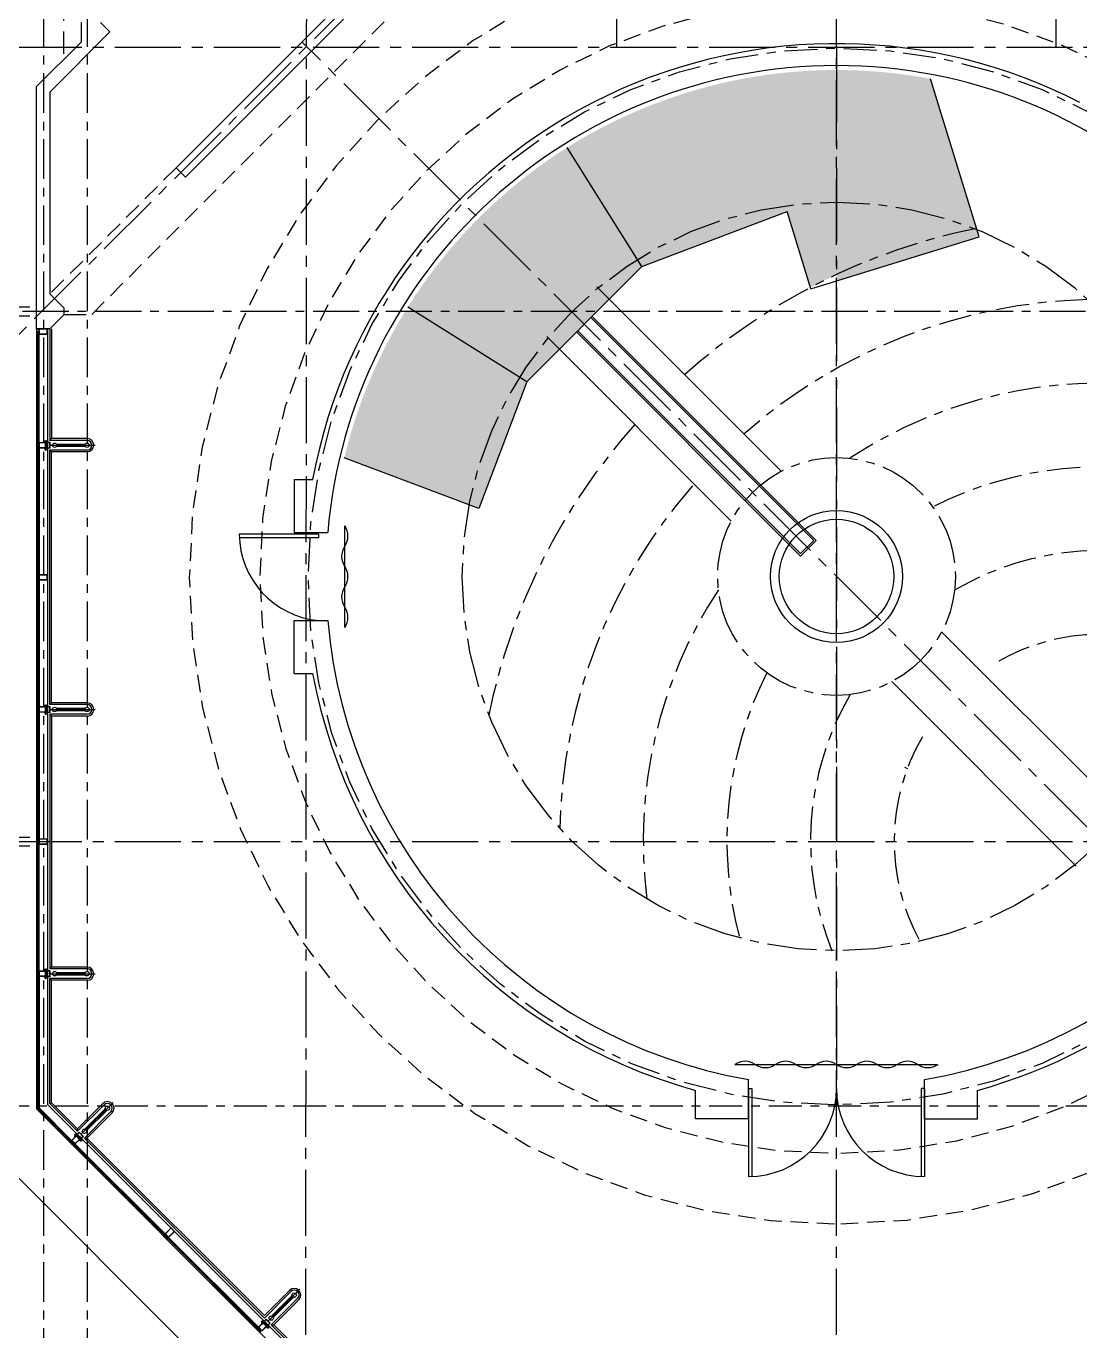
# Model space of a CAD drawing. Extents: x 504.5 to 598.6, y 648.3 to 688.4.
# Drawn here: x 563.94 to 575.9, y 659.51 to 674.32 of the extents above; entities that cross this region are included whole.
import ezdxf

# ---------------------------------------------------------------- set-up
doc = ezdxf.new("R2010")
doc.units = 0
doc.header["$MEASUREMENT"] = 0
for name, pattern in [('ACAD_ISO10W100', [18.5, 12, -3, 0.5, -3]), ('CENTER2', [1.125, 0.75, -0.125, 0.125, -0.125]), ('HIDDEN', [0.375, 0.25, -0.125])]:
    doc.linetypes.add(name, pattern=pattern)
for name, color, linetype in [('butacas', 1, 'CONTINUOUS'), ('EJES', 6, 'CENTER2'), ('equipo', 5, 'CONTINUOUS'), ('paredes', 2, 'CONTINUOUS'), ('PISO', 9, 'CONTINUOUS'), ('pisoplanta', 1, 'CONTINUOUS'), ('PROYECCIONES', 6, 'HIDDEN'), ('PUERTAS', 1, 'CONTINUOUS'), ('texturas', 6, 'CONTINUOUS'), ('ventanas', 1, 'CONTINUOUS'), ('vidrio', 6, 'CONTINUOUS')]:
    doc.layers.add(name, color=color, linetype=linetype)

# ---------------------------------------------------------------- blocks, each defined once
blk = doc.blocks.new('apoymuro-cortina')
at = {"layer": 'vidrio', "color": 1, "linetype": 'Continuous'}
for p, q in [((0, 0), (-0.099, 0)), ((0, -0.057), (0, 0)), ((-0.125, -0.001), (-0.125, -0.057)), ((-0.119, 0), (-0.124, 0)), ((-0.124, -0.057), (-0.119, -0.057)), ((-0.122, -0.01), (-0.122, -0.003)), ((-0.122, -0.032), (-0.122, -0.013)), ((-0.096, -0.032), (-0.122, -0.032)), ((-0.122, -0.035), (-0.096, -0.035)), ((-0.122, -0.044), (-0.122, -0.035)), ((-0.122, -0.054), (-0.122, -0.048)), ((-0.121, -0.003), (-0.12, -0.003)), ((-0.12, -0.01), (-0.121, -0.01)), ((-0.121, -0.013), (-0.119, -0.013)), ((-0.119, -0.045), (-0.121, -0.045)), ((-0.121, -0.047), (-0.12, -0.047)), ((-0.12, -0.055), (-0.121, -0.055)), ((-0.12, -0.003), (-0.12, -0.004)), ((-0.12, -0.009), (-0.12, -0.01)), ((-0.12, -0.047), (-0.12, -0.048)), ((-0.12, -0.054), (-0.12, -0.055)), ((-0.119, -0.004), (-0.119, -0.001)), ((-0.119, -0.012), (-0.119, -0.009)), ((-0.119, -0.048), (-0.119, -0.045)), ((-0.119, -0.057), (-0.119, -0.054)), ((-0.1, -0.001), (-0.1, -0.004)), ((-0.1, -0.009), (-0.1, -0.012)), ((-0.1, -0.045), (-0.1, -0.048)), ((-0.1, -0.054), (-0.1, -0.057)), ((-0.099, -0.013), (-0.097, -0.013)), ((-0.097, -0.045), (-0.099, -0.045)), ((-0.099, -0.057), (-0.094, -0.057)), ((-0.098, -0.003), (-0.097, -0.003)), ((-0.098, -0.004), (-0.098, -0.003)), ((-0.098, -0.01), (-0.098, -0.009)), ((-0.097, -0.01), (-0.098, -0.01)), ((-0.098, -0.047), (-0.097, -0.047)), ((-0.098, -0.048), (-0.098, -0.047)), ((-0.098, -0.055), (-0.098, -0.054)), ((-0.097, -0.055), (-0.098, -0.055)), ((-0.096, -0.003), (-0.096, -0.01)), ((-0.096, -0.013), (-0.096, -0.032)), ((-0.096, -0.035), (-0.096, -0.044)), ((-0.096, -0.048), (-0.096, -0.054)), ((-0.094, -0.057), (0, -0.057)), ((-0.093, -0.003), (-0.093, -0.054)), ((-0.004, -0.003), (-0.093, -0.003)), ((-0.093, -0.055), (-0.004, -0.055)), ((-0.003, -0.054), (-0.003, -0.003))]:
    blk.add_line(p, q, dxfattribs=at)
at = {"layer": 'vidrio', "linetype": 'Continuous'}
for p, q in [((-0.04, 0.002), (-0.04, 0.005)), ((-0.04, 0.005), (0.031, 0.005)), ((0.027, 0.002), (-0.04, 0.002)), ((-0.032, 0.006), (-0.032, 0.008)), ((-0.032, 0.008), (-0.006, 0.008)), ((-0.006, 0.006), (-0.032, 0.006)), ((-0.009, 0.01), (-0.029, 0.01)), ((-0.029, 0.01), (-0.029, 0.008)), ((-0.029, 0.008), (-0.009, 0.008)), ((-0.028, 0.011), (-0.028, 0.02)), ((-0.026, 0.021), (-0.011, 0.021)), ((-0.011, 0.011), (-0.026, 0.011)), ((-0.024, 0.02), (-0.024, 0.011)), ((-0.015, 0.021), (-0.023, 0.021)), ((-0.014, 0.011), (-0.014, 0.02)), ((-0.009, 0.02), (-0.009, 0.011)), ((-0.009, 0.008), (-0.009, 0.01)), ((-0.006, 0.008), (-0.006, 0.006)), ((0.027, -0.059), (0.027, 0.002)), ((0.031, -0.063), (0.031, 0.005)), ((-0.105, -0.044), (-0.113, -0.044)), ((-0.04, -0.059), (0.027, -0.059)), ((-0.04, -0.063), (-0.04, -0.059)), ((0.031, -0.063), (-0.04, -0.063)), ((-0.032, -0.063), (-0.032, -0.065)), ((-0.006, -0.063), (-0.032, -0.063)), ((-0.032, -0.065), (-0.006, -0.065)), ((-0.029, -0.068), (-0.029, -0.065)), ((-0.029, -0.065), (-0.009, -0.065)), ((-0.009, -0.068), (-0.029, -0.068)), ((-0.028, -0.069), (-0.028, -0.078)), ((-0.011, -0.068), (-0.026, -0.068)), ((-0.026, -0.078), (-0.011, -0.078)), ((-0.013, -0.005), (-0.025, -0.005)), ((-0.025, -0.005), (-0.025, -0.052)), ((-0.025, -0.052), (-0.013, -0.052)), ((-0.025, -0.083), (-0.025, -0.078)), ((-0.013, -0.079), (-0.025, -0.079)), ((-0.013, -0.081), (-0.025, -0.081)), ((-0.025, -0.083), (-0.024, -0.084)), ((-0.013, -0.083), (-0.025, -0.083)), ((-0.024, -0.078), (-0.024, -0.069)), ((-0.014, -0.084), (-0.024, -0.084)), ((-0.015, -0.078), (-0.023, -0.078)), ((-0.015, -0.08), (-0.023, -0.08)), ((-0.015, -0.082), (-0.023, -0.082)), ((-0.019, -0.084), (-0.019, -0.084)), ((-0.014, -0.069), (-0.014, -0.078)), ((-0.013, -0.083), (-0.014, -0.084)), ((-0.013, -0.052), (-0.013, -0.005)), ((-0.013, -0.083), (-0.013, -0.078)), ((-0.009, -0.065), (-0.009, -0.068)), ((-0.009, -0.078), (-0.009, -0.069)), ((-0.006, -0.065), (-0.006, -0.063))]:
    blk.add_line(p, q, dxfattribs=at)
at = {"layer": 'vidrio', "color": 1, "linetype": 'Continuous', "extrusion": (0, 0, -1)}
for centre, major_axis, start_param, end_param in [((-0.099, -0.001), (0.000451, -0.000451), 2.356194, 3.926991), ((-0.124, -0.001), (0.000451, -0.000451), 2.356194, 3.926991), ((-0.124, -0.057), (0.000451, 0.000451), 2.356194, 3.926991), ((-0.121, -0.003), (0.000451, -0.000451), 2.356194, 3.926991), ((-0.121, -0.01), (0.000451, 0.000451), 2.356194, 3.926991), ((-0.121, -0.013), (0.000451, -0.000451), 2.356194, 3.926991), ((-0.121, -0.044), (0.000451, 0.000451), 2.356194, 3.926991), ((-0.121, -0.048), (0.000451, -0.000451), 2.356194, 3.926991), ((-0.121, -0.054), (0.000451, 0.000451), 2.356194, 3.926991), ((-0.119, -0.004), (0.000451, 0.000451), 2.356194, 3.926991), ((-0.119, -0.009), (0.000451, -0.000451), 2.356194, 3.926991), ((-0.119, -0.048), (0.000451, 0.000451), 2.356194, 3.926991), ((-0.119, -0.054), (0.000451, -0.000451), 2.356194, 3.926991), ((-0.119, -0.001), (0.000451, -0.000451), 3.926991, 5.497787), ((-0.119, -0.004), (0.000451, -0.000451), -0.785398, 0.785398), ((-0.119, -0.009), (0.000451, -0.000451), 3.926991, 5.497787), ((-0.119, -0.012), (0.000451, -0.000451), -0.785398, 0.785398), ((-0.119, -0.045), (0.000451, -0.000451), 3.926991, 5.497787), ((-0.119, -0.048), (0.000451, -0.000451), -0.785398, 0.785398), ((-0.119, -0.054), (0.000451, -0.000451), 3.926991, 5.497787), ((-0.119, -0.057), (0.000451, -0.000451), -0.785398, 0.785398), ((-0.099, -0.004), (0.000451, 0.000451), 2.356194, 3.926991), ((-0.099, -0.009), (0.000451, -0.000451), 2.356194, 3.926991), ((-0.099, -0.012), (0.000451, 0.000451), 2.356194, 3.926991), ((-0.099, -0.045), (0.000451, -0.000451), 2.356194, 3.926991), ((-0.099, -0.048), (0.000451, 0.000451), 2.356194, 3.926991), ((-0.099, -0.054), (0.000451, -0.000451), 2.356194, 3.926991), ((-0.099, -0.057), (0.000451, 0.000451), 2.356194, 3.926991), ((-0.099, -0.004), (0.000451, -0.000451), -0.785398, 0.785398), ((-0.099, -0.009), (0.000451, -0.000451), 3.926991, 5.497787), ((-0.099, -0.048), (0.000451, -0.000451), -0.785398, 0.785398), ((-0.099, -0.054), (0.000451, -0.000451), 3.926991, 5.497787), ((-0.097, -0.003), (0.000451, 0.000451), 5.497787, 7.068583), ((-0.097, -0.01), (0.000451, -0.000451), -0.785398, 0.785398), ((-0.097, -0.013), (0.000451, -0.000451), 3.926991, 5.497787), ((-0.097, -0.044), (0.000451, -0.000451), -0.785398, 0.785398), ((-0.097, -0.048), (0.000451, 0.000451), 5.497787, 7.068583), ((-0.093, -0.003), (0.000361, 0.000361), 3.926991, 5.497787), ((-0.093, -0.054), (0.000361, 0.000361), 2.356194, 3.926991)]:
    blk.add_ellipse(centre, major_axis=major_axis, ratio=1, start_param=start_param, end_param=end_param, dxfattribs=at)
at = {"layer": 'vidrio', "linetype": 'Continuous', "extrusion": (0, 0, -1)}
for centre, major_axis, start_param, end_param in [((-0.026, 0.016), (0.00325, -0.00325), 3.399063, 4.454918), ((-0.026, 0.015), (0.00325, -0.00325), 0.257471, 1.313326), ((-0.019, 0), (0.0144, -0.0144), 3.678281, 4.175701), ((-0.019, 0.031), (0.0144, 0.0144), 2.107484, 2.604904), ((-0.011, 0.016), (0.00325, -0.00325), 3.399063, 4.454918), ((-0.011, 0.015), (0.00325, -0.00325), 0.257471, 1.313326), ((-0.026, -0.073), (0.00325, 0.00325), 4.96986, 6.025715), ((-0.026, -0.074), (0.00325, 0.00325), 1.828267, 2.884122), ((-0.019, -0.088), (0.0144, 0.0144), 5.249077, 5.746497), ((-0.019, -0.058), (0.0144, -0.0144), 0.536688, 1.034108), ((-0.011, -0.073), (0.00325, 0.00325), 4.96986, 6.025715), ((-0.011, -0.074), (0.00325, 0.00325), 1.828267, 2.884122)]:
    blk.add_ellipse(centre, major_axis=major_axis, ratio=1, start_param=start_param, end_param=end_param, dxfattribs=at)
at = {"layer": 'vidrio', "color": 5, "linetype": 'Continuous', "extrusion": (0, 0, -1)}
for centre, major_axis, start_param, end_param in [((-0.004, -0.003), (0.000361, -0.000361), 3.926991, 5.497787), ((-0.004, -0.054), (0.000361, 0.000361), 0.785398, 2.356194)]:
    blk.add_ellipse(centre, major_axis=major_axis, ratio=1, start_param=start_param, end_param=end_param, dxfattribs=at)

msp = doc.modelspace()

# ---------------------------------------------------------------- hatches: boundary and pattern name
at = {"layer": 'PROYECCIONES'}
h = msp.add_hatch(dxfattribs=at)
h.set_pattern_fill('CROSS,_O', color=256, scale=0.3)
h.set_pattern_definition([(0, (-479.65717, -568.65473), (0.075, 0.075), [0.0375, -0.1125]), (90, (-479.63842, -568.67348), (-0.075, 0.075), [0.0375, -0.1125])])
h.paths.add_polyline_path([(573.139, 672.324), (573.139, 673.824, 0.14114), (570.08, 672.944), (570.878, 671.673, -0.14114)])
h.paths.add_polyline_path([(570.878, 671.673), (570.929, 671.592), (572.578, 672.217), (572.844, 671.356, -0.01158), (573.139, 671.502), (573.139, 672.324, 0.14114)])
h.paths.add_polyline_path([(573.139, 671.502, -0.058512), (574.711, 672.023, 0.094999), (573.139, 672.324)])
h.paths.add_polyline_path([(574.76, 671.93), (574.734, 672.014, 0.001493), (574.711, 672.023, 0.058512), (573.139, 671.502), (573.139, 671.43)])
h.paths.add_polyline_path([(574.734, 672.014), (574.206, 673.725, 0.046716), (573.139, 673.824), (573.139, 672.324, -0.096506)])
h.paths.add_polyline_path([(570.08, 672.944, 0.056195), (569.073, 672.14), (570.128, 671.085), (570.139, 671.085, -0.05576), (570.878, 671.673)])
h.paths.add_polyline_path([(570.929, 671.592), (570.878, 671.673, 0.032583), (570.43, 671.349), (570.558, 671.221)])
h.paths.add_polyline_path([(569.864, 670.783), (569.992, 670.655), (570.275, 670.938), (570.134, 671.08, 0.023569)])
h.paths.add_polyline_path([(570.139, 671.085, 0.000433), (570.134, 671.08), (570.275, 670.938), (570.422, 671.085)])
h.paths.add_polyline_path([(570.422, 671.085), (570.558, 671.221), (570.43, 671.349, 0.023135), (570.139, 671.085)], flags=17)
h.paths.add_polyline_path([(568.346, 671.085), (569.54, 670.335, -0.056195), (570.134, 671.08), (570.128, 671.085)])
h.paths.add_polyline_path([(570.128, 671.085), (569.073, 672.14, 0.056195), (568.27, 671.133), (568.346, 671.085)])
h.paths.add_polyline_path([(569.992, 670.655), (569.864, 670.783, 0.032583), (569.54, 670.335), (569.621, 670.284)])
h.paths.add_polyline_path([(569.621, 670.284), (569.54, 670.335, 0.092507), (568.967, 668.885), (569.076, 668.844)])
h.paths.add_polyline_path([(568.346, 671.085), (568.24, 671.085, 0.078788), (567.549, 669.422), (568.967, 668.885, -0.092507), (569.54, 670.335)])

# ---------------------------------------------------------------- linework, layer by layer
at = {"layer": 'butacas', "ltscale": 0.1}
msp.add_line((573.911, 665.907), (573.944, 665.895), dxfattribs=at)
at = {"layer": 'EJES', "ltscale": 0.6}
for p, q in [((564.136, 649.338), (564.136, 683.009)), ((564.634, 649.338), (564.634, 683.009)), ((570.645, 674.085), (570.645, 683.009)), ((575.633, 674.085), (575.633, 683.009))]:
    msp.add_line(p, q, dxfattribs=at)
at = {"layer": 'EJES'}
for p, q in [((567.106, 649.338), (567.127, 683.009)), ((562.437, 669.407), (574.712, 681.682)), ((573.139, 649.338), (573.139, 676.56)), ((579.21, 662.004), (567.068, 674.145)), ((554.819, 674.085), (591.526, 674.085)), ((554.819, 665.064), (591.526, 665.064))]:
    msp.add_line(p, q, dxfattribs=at)
at = {"layer": 'EJES', "linetype": 'ACAD_ISO10W100', "ltscale": 0.07}
msp.add_line((573.139, 674.074), (573.139, 662.074), dxfattribs=at)
at = {"layer": 'EJES', "linetype": 'ACAD_ISO10W100', "ltscale": 0.75}
for p, q in [((572.51, 669.269), (570.416, 671.363)), ((571.944, 668.703), (569.851, 670.797)), ((574.333, 667.446), (576.427, 665.352)), ((573.768, 666.88), (575.861, 664.786))]:
    msp.add_line(p, q, dxfattribs=at)
at = {"layer": 'EJES', "ltscale": 0.7}
msp.add_line((554.819, 671.085), (591.526, 671.085), dxfattribs=at)
at = {"layer": 'EJES', "ltscale": 0.5}
msp.add_line((554.819, 662.064), (591.526, 662.064), dxfattribs=at)
msp.add_circle((573.139, 668.074), 6, dxfattribs=at)
at = {"layer": 'EJES', "ltscale": 0.75}
for radius in [4.25, 1.35]:
    msp.add_circle((573.139, 668.074), radius, dxfattribs=at)
at = {"layer": 'EJES', "ltscale": 0.5}
for radius, start, end in [(7.1, 101.6465, 131.7704), (6.15, 91.3466, 131.2708), (5.2, 82.7172, 123.2895), (7.1, 138.2296, 168.3535), (4.25, 75, 116.7228), (6.15, 139.0093, 178.6534), (3.3, 67.8447, 120.285), (5.2, 146.7105, 187.2828), (2.35, 61.0497, 120.285), (4.25, 153.2772, 195), (3.3, 149.715, 202.1553), (2.35, 149.715, 208.9503)]:
    msp.add_arc((576.144, 665.069), radius, start, end, dxfattribs=at)
at = {"layer": 'equipo', "ltscale": 0.1}
for radius in [0.75, 0.65]:
    msp.add_circle((573.139, 668.074), radius, dxfattribs=at)
at = {"layer": 'paredes'}
for p, q in [((565.638, 672.715), (568.733, 675.81)), ((565.744, 672.609), (568.645, 675.51)), ((564.203, 673.574), (564.888, 674.258)), ((564.559, 674.364), (564.559, 674.142)), ((564.888, 674.258), (564.782, 674.364)), ((564.053, 673.636), (564.559, 674.142)), ((564.053, 670.885), (564.053, 673.636)), ((564.203, 673.574), (564.203, 671.285)), ((565.638, 672.715), (565.744, 672.609)), ((564.368, 671.12), (564.203, 671.285)), ((564.203, 670.885), (564.368, 671.05)), ((564.368, 671.05), (564.368, 671.12)), ((564.203, 670.885), (564.053, 670.885)), ((566.978, 669.174), (566.978, 668.574)), ((566.978, 666.974), (566.978, 667.574)), ((572.139, 661.914), (571.539, 661.914)), ((574.139, 661.914), (574.739, 661.914))]:
    msp.add_line(p, q, dxfattribs=at)
at = {"layer": 'paredes', "color": 6}
msp.add_line((564.053, 670.885), (564.053, 662.029), dxfattribs=at)
at = {"layer": 'paredes', "ltscale": 0.75}
for p, q in [((566.978, 669.174), (567.19, 669.174)), ((566.978, 668.574), (567.36, 668.574)), ((566.978, 667.574), (567.36, 667.574)), ((566.978, 666.974), (567.19, 666.974)), ((571.539, 661.914), (571.539, 662.24)), ((572.139, 661.914), (572.139, 662.361)), ((574.139, 661.914), (574.139, 662.361)), ((574.739, 661.914), (574.739, 662.24))]:
    msp.add_line(p, q, dxfattribs=at)
for radius, start, end in [(6.05, 62.8054, 115.4706), (5.8, 4.9454, 175.0546), (6.05, 115.4706, 169.5243), (5.8, 184.9454, 260.0718), (5.8, 279.9282, 355.0546), (6.05, 190.4757, 254.665), (6.05, 285.335, 334.3039)]:
    msp.add_arc((573.139, 668.074), radius, start, end, dxfattribs=at)
at = {"layer": 'PISO', "color": 1, "ltscale": 0.1}
for p, q in [((574.76, 671.93), (574.206, 673.725)), ((570.929, 671.592), (570.08, 672.944)), ((570.929, 671.592), (572.578, 672.217)), ((572.849, 671.34), (572.578, 672.217)), ((572.849, 671.34), (574.76, 671.93)), ((569.621, 670.284), (568.27, 671.133)), ((569.621, 670.284), (569.076, 668.844)), ((569.076, 668.844), (567.549, 669.422))]:
    msp.add_line(p, q, dxfattribs=at)
at = {"layer": 'PISO', "color": 1, "ltscale": 0.75}
for p, q in [((570.929, 671.592), (569.621, 670.284)), ((572.909, 668.481), (570.363, 671.027)), ((572.732, 668.304), (570.187, 670.85)), ((572.909, 668.481), (572.732, 668.304))]:
    msp.add_line(p, q, dxfattribs=at)
at = {"layer": 'PISO', "color": 6, "ltscale": 0.75}
for p, q in [((572.881, 668.481), (570.349, 671.013)), ((572.732, 668.333), (570.201, 670.864)), ((572.881, 668.481), (572.732, 668.333))]:
    msp.add_line(p, q, dxfattribs=at)
at = {"layer": 'pisoplanta', "color": 6}
for p, q in [((564.203, 670.885), (564.203, 669.619)), ((564.223, 670.885), (564.223, 669.639)), ((564.203, 669.619), (564.223, 669.639)), ((564.628, 669.619), (564.203, 669.619)), ((564.203, 669.509), (564.223, 669.489)), ((564.203, 666.619), (564.203, 669.509)), ((564.628, 669.509), (564.203, 669.509)), ((564.628, 669.639), (564.223, 669.639)), ((564.223, 666.639), (564.223, 669.489)), ((564.628, 669.489), (564.223, 669.489)), ((564.203, 666.619), (564.223, 666.639)), ((564.628, 666.619), (564.203, 666.619)), ((564.628, 666.639), (564.223, 666.639)), ((564.203, 666.509), (564.203, 663.619)), ((564.203, 666.509), (564.223, 666.489)), ((564.628, 666.509), (564.203, 666.509)), ((564.223, 666.489), (564.223, 663.639)), ((564.628, 666.489), (564.223, 666.489)), ((564.203, 663.619), (564.223, 663.639)), ((564.628, 663.619), (564.203, 663.619)), ((564.628, 663.639), (564.223, 663.639)), ((564.203, 662.091), (564.203, 663.509)), ((564.203, 663.509), (564.223, 663.489)), ((564.628, 663.509), (564.203, 663.509)), ((564.223, 662.099), (564.223, 663.489)), ((564.628, 663.489), (564.223, 663.489)), ((564.203, 662.091), (564.223, 662.099)), ((564.203, 662.091), (564.519, 661.775)), ((564.519, 661.803), (564.223, 662.099)), ((564.806, 662.09), (564.519, 661.803)), ((564.82, 662.075), (564.519, 661.775)), ((564.898, 661.998), (564.597, 661.697)), ((564.912, 661.983), (564.625, 661.697)), ((564.519, 661.775), (564.519, 661.803)), ((566.641, 659.654), (564.597, 661.697)), ((564.597, 661.697), (564.625, 661.697)), ((566.641, 659.682), (564.625, 661.697)), ((566.927, 659.968), (566.641, 659.682)), ((566.941, 659.954), (566.641, 659.654)), ((567.019, 659.876), (566.718, 659.576)), ((567.033, 659.862), (566.747, 659.576)), ((566.718, 659.576), (567.109, 659.185)), ((566.718, 659.576), (566.747, 659.576)), ((566.747, 659.576), (567.133, 659.19))]:
    msp.add_line(p, q, dxfattribs=at)
for centre, radius, start, end in [((564.628, 669.564), 0.075, 270, 90), ((564.628, 669.564), 0.055, 270, 90), ((564.628, 666.564), 0.075, 270, 90), ((564.628, 666.564), 0.055, 270, 90), ((564.628, 663.564), 0.075, 270, 90), ((564.628, 663.564), 0.055, 270, 90), ((564.859, 662.036), 0.075, 315, 135), ((564.859, 662.036), 0.055, 315, 135), ((566.98, 659.915), 0.075, 315, 135), ((566.98, 659.915), 0.055, 315, 135)]:
    msp.add_arc(centre, radius, start, end, dxfattribs=at)
at = {"layer": 'PROYECCIONES'}
for p, q in [((564.359, 676.51), (564.359, 673.942)), ((559.978, 671.135), (564.053, 671.135)), ((559.978, 671.035), (564.053, 671.035)), ((564.368, 671.05), (564.68, 671.05)), ((559.978, 665.114), (564.053, 665.114)), ((559.978, 665.014), (564.053, 665.014))]:
    msp.add_line(p, q, dxfattribs=at)
at = {"layer": 'PROYECCIONES', "color": 1, "ltscale": 0.8}
msp.add_line((564.68, 671.05), (568.893, 675.262), dxfattribs=at)
at = {"layer": 'PROYECCIONES', "ltscale": 0.8}
msp.add_line((565.638, 672.715), (564.206, 671.282), dxfattribs=at)
at = {"layer": 'PROYECCIONES', "color": 6}
for p, q in [((564.065, 665.07), (564.073, 665.07)), ((564.082, 665.039), (564.082, 665.038))]:
    msp.add_line(p, q, dxfattribs=at)
at = {"layer": 'PROYECCIONES', "color": 1, "ltscale": 0.8}
for radius, start in [(7.35, 270.3718), (6.55, 270.4172)]:
    msp.add_arc((573.139, 668.074), radius, start, 270, dxfattribs=at)
at = {"layer": 'PUERTAS', "ltscale": 0.1}
for p, q in [((567.555, 667.495), (567.555, 668.648)), ((567.256, 668.553), (566.356, 668.553)), ((567.256, 668.513), (566.356, 668.513)), ((567.256, 668.553), (567.256, 668.513)), ((571.986, 662.533), (574.292, 662.533)), ((572.139, 662.26), (572.179, 662.26)), ((572.139, 662.26), (572.139, 661.26)), ((572.179, 662.26), (572.179, 661.26)), ((574.139, 662.26), (574.099, 662.26)), ((574.099, 662.26), (574.099, 661.26)), ((574.139, 662.26), (574.139, 661.26))]:
    msp.add_line(p, q, dxfattribs=at)
at = {"layer": 'PUERTAS'}
for centre, start, end in [((567.389, 668.533), 325.2647, 34.7353), ((567.721, 668.302), 145.2647, 214.7353), ((567.389, 668.072), 325.2647, 34.7353), ((567.721, 667.841), 145.2647, 214.7353), ((567.389, 667.61), 325.2647, 34.7353), ((572.101, 662.367), 55.2647, 124.7353), ((572.562, 662.367), 55.2647, 124.7353), ((573.023, 662.367), 55.2647, 124.7353), ((573.485, 662.367), 55.2647, 124.7353), ((573.946, 662.367), 55.2647, 124.7353), ((572.332, 662.699), 235.2647, 304.7353), ((572.793, 662.699), 235.2647, 304.7353), ((573.254, 662.699), 235.2647, 304.7353), ((573.715, 662.699), 235.2647, 304.7353), ((574.177, 662.699), 235.2647, 304.7353)]:
    msp.add_arc(centre, 0.202, start, end, dxfattribs=at)
at = {"layer": 'PUERTAS', "ltscale": 0.1}
for centre, radius, start, end in [((567.347, 668.561), 0.991, 180.495, 264.7466), ((572.139, 662.26), 1, 270, 0), ((574.139, 662.26), 1, 180, 270)]:
    msp.add_arc(centre, radius, start, end, dxfattribs=at)
at = {"layer": 'texturas', "color": 1}
msp.add_line((563.353, 661.739), (566.303, 658.789), dxfattribs=at)
at = {"layer": 'ventanas'}
for p in [(564.178, 670.885), (567.074, 659.185)]:
    msp.add_line(p, (564.178, 662.08), dxfattribs=at)
at = {"layer": 'vidrio', "color": 1, "linetype": 'Continuous'}
for p, q in [((564.053, 670.884), (564.053, 670.828)), ((564.059, 670.885), (564.054, 670.885)), ((564.056, 670.875), (564.056, 670.882)), ((564.056, 670.853), (564.056, 670.871)), ((564.082, 670.853), (564.056, 670.853)), ((564.056, 670.841), (564.056, 670.85)), ((564.056, 670.85), (564.082, 670.85)), ((564.056, 670.831), (564.056, 670.837)), ((564.057, 670.882), (564.058, 670.882)), ((564.058, 670.875), (564.057, 670.875)), ((564.057, 670.872), (564.059, 670.872)), ((564.059, 670.84), (564.057, 670.84)), ((564.057, 670.838), (564.058, 670.838)), ((564.058, 670.882), (564.058, 670.881)), ((564.058, 670.876), (564.058, 670.875)), ((564.058, 670.838), (564.058, 670.836)), ((564.06, 670.881), (564.06, 670.884)), ((564.06, 670.873), (564.06, 670.876)), ((564.06, 670.836), (564.06, 670.84)), ((564.079, 670.884), (564.079, 670.881)), ((564.079, 670.876), (564.079, 670.873)), ((564.079, 670.84), (564.079, 670.836)), ((564.178, 670.885), (564.08, 670.885)), ((564.08, 670.881), (564.08, 670.882)), ((564.08, 670.882), (564.082, 670.882)), ((564.08, 670.875), (564.08, 670.876)), ((564.082, 670.875), (564.08, 670.875)), ((564.08, 670.872), (564.082, 670.872)), ((564.082, 670.84), (564.08, 670.84)), ((564.08, 670.836), (564.08, 670.838)), ((564.08, 670.838), (564.082, 670.838)), ((564.082, 670.882), (564.082, 670.875)), ((564.082, 670.871), (564.082, 670.853)), ((564.082, 670.85), (564.082, 670.841)), ((564.082, 670.837), (564.082, 670.831)), ((564.085, 670.882), (564.085, 670.831)), ((564.175, 670.882), (564.086, 670.882)), ((564.175, 670.831), (564.175, 670.882)), ((564.178, 670.827), (564.178, 670.885)), ((564.054, 670.827), (564.059, 670.827)), ((564.058, 670.83), (564.057, 670.83)), ((564.058, 670.831), (564.058, 670.83)), ((564.06, 670.828), (564.06, 670.831)), ((564.079, 670.831), (564.079, 670.828)), ((564.08, 670.83), (564.08, 670.831)), ((564.082, 670.83), (564.08, 670.83)), ((564.08, 670.827), (564.085, 670.827)), ((564.085, 670.827), (564.178, 670.827)), ((564.086, 670.83), (564.175, 670.83)), ((564.053, 668.092), (564.053, 668.036)), ((564.059, 668.093), (564.054, 668.093)), ((564.054, 668.035), (564.059, 668.035)), ((564.056, 668.083), (564.056, 668.09)), ((564.056, 668.061), (564.056, 668.079)), ((564.082, 668.061), (564.056, 668.061)), ((564.056, 668.049), (564.056, 668.058)), ((564.056, 668.058), (564.082, 668.058)), ((564.056, 668.039), (564.056, 668.045)), ((564.057, 668.09), (564.058, 668.09)), ((564.058, 668.083), (564.057, 668.083)), ((564.057, 668.08), (564.059, 668.08)), ((564.059, 668.048), (564.057, 668.048)), ((564.057, 668.046), (564.058, 668.046)), ((564.058, 668.038), (564.057, 668.038)), ((564.058, 668.09), (564.058, 668.089)), ((564.058, 668.084), (564.058, 668.083)), ((564.058, 668.046), (564.058, 668.044)), ((564.058, 668.039), (564.058, 668.038)), ((564.06, 668.089), (564.06, 668.092)), ((564.06, 668.081), (564.06, 668.084)), ((564.06, 668.044), (564.06, 668.047)), ((564.06, 668.036), (564.06, 668.039)), ((564.079, 668.092), (564.079, 668.089)), ((564.079, 668.084), (564.079, 668.081)), ((564.079, 668.047), (564.079, 668.044)), ((564.079, 668.039), (564.079, 668.036)), ((564.178, 668.093), (564.08, 668.093)), ((564.08, 668.089), (564.08, 668.09)), ((564.08, 668.09), (564.082, 668.09)), ((564.08, 668.083), (564.08, 668.084)), ((564.082, 668.083), (564.08, 668.083)), ((564.08, 668.08), (564.082, 668.08)), ((564.082, 668.048), (564.08, 668.048)), ((564.08, 668.044), (564.08, 668.046)), ((564.08, 668.046), (564.082, 668.046)), ((564.08, 668.038), (564.08, 668.039)), ((564.082, 668.038), (564.08, 668.038)), ((564.08, 668.035), (564.085, 668.035)), ((564.082, 668.09), (564.082, 668.083)), ((564.082, 668.079), (564.082, 668.061)), ((564.082, 668.058), (564.082, 668.049)), ((564.082, 668.045), (564.082, 668.039)), ((564.085, 668.089), (564.085, 668.039)), ((564.085, 668.035), (564.178, 668.035)), ((564.175, 668.09), (564.086, 668.09)), ((564.086, 668.038), (564.175, 668.038)), ((564.175, 668.039), (564.175, 668.089)), ((564.178, 668.035), (564.178, 668.093)), ((564.053, 665.092), (564.053, 665.036)), ((564.059, 665.093), (564.054, 665.093)), ((564.056, 665.083), (564.056, 665.09)), ((564.056, 665.061), (564.056, 665.079)), ((564.082, 665.061), (564.056, 665.061)), ((564.056, 665.049), (564.056, 665.058)), ((564.056, 665.058), (564.082, 665.058)), ((564.057, 665.09), (564.058, 665.09)), ((564.058, 665.083), (564.057, 665.083)), ((564.057, 665.08), (564.059, 665.08)), ((564.058, 665.09), (564.058, 665.089)), ((564.058, 665.084), (564.058, 665.083)), ((564.06, 665.089), (564.06, 665.092)), ((564.06, 665.081), (564.06, 665.084)), ((564.079, 665.092), (564.079, 665.089)), ((564.079, 665.084), (564.079, 665.081)), ((564.178, 665.093), (564.08, 665.093)), ((564.08, 665.089), (564.08, 665.09)), ((564.08, 665.09), (564.082, 665.09)), ((564.08, 665.083), (564.08, 665.084)), ((564.082, 665.083), (564.08, 665.083)), ((564.08, 665.08), (564.082, 665.08)), ((564.082, 665.09), (564.082, 665.083)), ((564.082, 665.079), (564.082, 665.061)), ((564.082, 665.058), (564.082, 665.049)), ((564.085, 665.089), (564.085, 665.039)), ((564.175, 665.09), (564.086, 665.09)), ((564.175, 665.039), (564.175, 665.089)), ((564.178, 665.035), (564.178, 665.093)), ((564.054, 665.035), (564.059, 665.035)), ((564.056, 665.039), (564.056, 665.045)), ((564.059, 665.048), (564.057, 665.048)), ((564.057, 665.046), (564.058, 665.046)), ((564.058, 665.038), (564.057, 665.038)), ((564.058, 665.046), (564.058, 665.044)), ((564.058, 665.039), (564.058, 665.038)), ((564.06, 665.044), (564.06, 665.047)), ((564.06, 665.036), (564.06, 665.039)), ((564.079, 665.047), (564.079, 665.044)), ((564.079, 665.039), (564.079, 665.036)), ((564.082, 665.048), (564.08, 665.048)), ((564.08, 665.044), (564.08, 665.046)), ((564.08, 665.046), (564.082, 665.046)), ((564.08, 665.038), (564.08, 665.039)), ((564.082, 665.038), (564.08, 665.038)), ((564.08, 665.035), (564.085, 665.035)), ((564.082, 665.045), (564.082, 665.039)), ((564.085, 665.035), (564.178, 665.035)), ((564.086, 665.038), (564.175, 665.038)), ((565.581, 660.678), (565.511, 660.608)), ((565.58, 660.673), (565.517, 660.61)), ((565.517, 660.61), (565.553, 660.574)), ((565.554, 660.574), (565.617, 660.637)), ((565.555, 660.571), (565.622, 660.637)), ((565.622, 660.637), (565.581, 660.678)), ((565.617, 660.638), (565.581, 660.673)), ((565.497, 660.594), (565.493, 660.59)), ((565.493, 660.589), (565.533, 660.549)), ((565.497, 660.59), (565.498, 660.591)), ((565.501, 660.585), (565.497, 660.589)), ((565.5, 660.591), (565.498, 660.594)), ((565.498, 660.591), (565.499, 660.59)), ((565.502, 660.587), (565.503, 660.586)), ((565.503, 660.586), (565.502, 660.585)), ((565.506, 660.585), (565.503, 660.588)), ((565.504, 660.583), (565.506, 660.585)), ((565.517, 660.569), (565.504, 660.582)), ((565.511, 660.607), (565.513, 660.605)), ((565.513, 660.607), (565.514, 660.608)), ((565.514, 660.606), (565.513, 660.607)), ((565.515, 660.608), (565.52, 660.603)), ((565.517, 660.601), (565.519, 660.599)), ((565.536, 660.587), (565.517, 660.569)), ((565.519, 660.601), (565.518, 660.602)), ((565.52, 660.602), (565.519, 660.601)), ((565.519, 660.567), (565.538, 660.585)), ((565.526, 660.561), (565.519, 660.567)), ((565.52, 660.599), (565.522, 660.6)), ((565.522, 660.6), (565.536, 660.587)), ((565.528, 660.562), (565.527, 660.561)), ((565.531, 660.56), (565.529, 660.562)), ((565.529, 660.559), (565.53, 660.56)), ((565.533, 660.553), (565.529, 660.558)), ((565.53, 660.56), (565.53, 660.559)), ((565.534, 660.555), (565.535, 660.554)), ((565.535, 660.554), (565.534, 660.553)), ((565.534, 660.549), (565.537, 660.553)), ((565.537, 660.554), (565.535, 660.556)), ((565.538, 660.585), (565.544, 660.579)), ((565.544, 660.578), (565.543, 660.576)), ((565.543, 660.576), (565.545, 660.573)), ((565.545, 660.575), (565.546, 660.576)), ((565.546, 660.574), (565.545, 660.575)), ((565.547, 660.576), (565.551, 660.572)), ((565.548, 660.57), (565.551, 660.567)), ((565.55, 660.57), (565.549, 660.571)), ((565.551, 660.571), (565.55, 660.57)), ((565.552, 660.567), (565.555, 660.571))]:
    msp.add_line(p, q, dxfattribs=at)
at = {"layer": 'vidrio', "linetype": 'Continuous'}
for p, q in [((564.073, 670.841), (564.065, 670.841)), ((564.065, 669.579), (564.065, 670.841)), ((564.069, 669.579), (564.069, 670.841)), ((564.073, 669.579), (564.073, 670.841)), ((564.082, 669.593), (564.082, 670.827)), ((564.065, 669.549), (564.065, 668.07)), ((564.069, 669.549), (564.069, 668.07)), ((564.073, 669.549), (564.073, 668.07)), ((564.082, 669.535), (564.082, 668.093)), ((564.073, 668.049), (564.065, 668.049)), ((564.065, 668.049), (564.065, 666.57)), ((564.069, 668.049), (564.069, 666.57)), ((564.073, 668.049), (564.073, 666.57)), ((564.082, 668.035), (564.082, 666.593)), ((564.065, 666.549), (564.065, 665.07)), ((564.069, 666.549), (564.069, 665.07)), ((564.073, 666.549), (564.073, 665.07)), ((564.082, 666.535), (564.082, 665.093)), ((564.073, 665.049), (564.065, 665.049)), ((564.065, 663.57), (564.065, 665.049)), ((564.069, 663.57), (564.069, 665.049)), ((564.073, 663.57), (564.073, 665.049)), ((564.082, 663.593), (564.082, 665.035)), ((564.065, 663.549), (564.065, 662.034)), ((564.069, 663.549), (564.069, 662.035)), ((564.073, 663.549), (564.073, 662.037)), ((564.082, 663.536), (564.082, 662.041)), ((564.065, 662.034), (564.456, 661.643)), ((564.069, 662.035), (564.459, 661.646)), ((564.073, 662.037), (564.462, 661.648)), ((564.082, 662.041), (564.452, 661.671)), ((564.471, 661.628), (565.517, 660.582)), ((564.474, 661.631), (565.519, 660.585)), ((564.477, 661.633), (565.522, 660.588)), ((564.493, 661.63), (565.513, 660.61)), ((565.537, 660.573), (565.532, 660.567)), ((565.532, 660.567), (566.577, 659.521)), ((565.534, 660.57), (566.58, 659.524)), ((565.537, 660.573), (566.583, 659.527)), ((565.553, 660.57), (566.574, 659.55))]:
    msp.add_line(p, q, dxfattribs=at)
at = {"layer": 'vidrio', "color": 6}
for p, q in [((564.065, 669.579), (564.073, 669.579)), ((564.209, 669.564), (564.72, 669.564)), ((564.065, 668.07), (564.073, 668.07)), ((564.065, 666.57), (564.073, 666.57)), ((564.209, 666.564), (564.72, 666.564)), ((564.209, 663.564), (564.72, 663.564)), ((564.562, 661.74), (564.923, 662.101)), ((564.053, 662.029), (567.003, 659.079)), ((565.517, 660.582), (565.522, 660.588)), ((566.684, 659.619), (567.045, 659.98))]:
    msp.add_line(p, q, dxfattribs=at)
at = {"layer": 'vidrio', "color": 1}
for p, q in [((564.281, 669.577), (564.607, 669.577)), ((564.281, 669.552), (564.607, 669.552)), ((564.281, 666.577), (564.607, 666.577)), ((564.281, 666.552), (564.607, 666.552)), ((564.281, 663.577), (564.607, 663.577)), ((564.281, 663.552), (564.607, 663.552)), ((564.604, 661.8), (564.835, 662.03)), ((564.622, 661.782), (564.852, 662.012)), ((566.725, 659.678), (566.956, 659.909)), ((566.743, 659.661), (566.974, 659.891))]:
    msp.add_line(p, q, dxfattribs=at)
at = {"layer": 'vidrio'}
msp.add_line((564.065, 663.57), (564.073, 663.57), dxfattribs=at)
at = {"layer": 'vidrio', "color": 5}
for centre in [(564.259, 669.564), (564.628, 669.564), (564.259, 666.564), (564.628, 666.564), (564.259, 663.564), (564.628, 663.564), (564.859, 662.036), (564.598, 661.775), (566.98, 659.915), (566.719, 659.654)]:
    msp.add_circle(centre, 0.025, dxfattribs=at)
at = {"layer": 'vidrio', "color": 1, "linetype": 'Continuous', "extrusion": (0, 0, -1)}
for centre, major_axis, start_param, end_param in [((564.054, 670.884), (0.000451, -0.000451), 2.356194, 3.926991), ((564.057, 670.882), (0.000451, -0.000451), 2.356194, 3.926991), ((564.057, 670.875), (0.000451, 0.000451), 2.356194, 3.926991), ((564.057, 670.871), (0.000451, -0.000451), 2.356194, 3.926991), ((564.057, 670.841), (0.000451, 0.000451), 2.356194, 3.926991), ((564.057, 670.837), (0.000451, -0.000451), 2.356194, 3.926991), ((564.059, 670.881), (0.000451, 0.000451), 2.356194, 3.926991), ((564.059, 670.876), (0.000451, -0.000451), 2.356194, 3.926991), ((564.059, 670.836), (0.000451, 0.000451), 2.356194, 3.926991), ((564.059, 670.831), (0.000451, -0.000451), 2.356194, 3.926991), ((564.059, 670.884), (0.000451, -0.000451), 3.926991, 5.497787), ((564.059, 670.881), (0.000451, -0.000451), -0.785398, 0.785398), ((564.059, 670.876), (0.000451, -0.000451), 3.926991, 5.497787), ((564.059, 670.873), (0.000451, -0.000451), -0.785398, 0.785398), ((564.059, 670.84), (0.000451, -0.000451), 3.926991, 5.497787), ((564.059, 670.836), (0.000451, -0.000451), -0.785398, 0.785398), ((564.059, 670.831), (0.000451, -0.000451), 3.926991, 5.497787), ((564.08, 670.884), (0.000451, -0.000451), 2.356194, 3.926991), ((564.08, 670.881), (0.000451, 0.000451), 2.356194, 3.926991), ((564.08, 670.876), (0.000451, -0.000451), 2.356194, 3.926991), ((564.08, 670.873), (0.000451, 0.000451), 2.356194, 3.926991), ((564.08, 670.84), (0.000451, -0.000451), 2.356194, 3.926991), ((564.08, 670.836), (0.000451, 0.000451), 2.356194, 3.926991), ((564.08, 670.831), (0.000451, -0.000451), 2.356194, 3.926991), ((564.08, 670.881), (0.000451, -0.000451), -0.785398, 0.785398), ((564.08, 670.876), (0.000451, -0.000451), 3.926991, 5.497787), ((564.08, 670.836), (0.000451, -0.000451), -0.785398, 0.785398), ((564.08, 670.831), (0.000451, -0.000451), 3.926991, 5.497787), ((564.082, 670.882), (0.000451, 0.000451), 5.497787, 7.068583), ((564.082, 670.875), (0.000451, -0.000451), -0.785398, 0.785398), ((564.082, 670.871), (0.000451, -0.000451), 3.926991, 5.497787), ((564.082, 670.841), (0.000451, -0.000451), -0.785398, 0.785398), ((564.082, 670.837), (0.000451, 0.000451), 5.497787, 7.068583), ((564.086, 670.882), (0.000361, 0.000361), 3.926991, 5.497787), ((564.054, 670.828), (0.000451, 0.000451), 2.356194, 3.926991), ((564.057, 670.831), (0.000451, 0.000451), 2.356194, 3.926991), ((564.059, 670.828), (0.000451, -0.000451), -0.785398, 0.785398), ((564.08, 670.828), (0.000451, 0.000451), 2.356194, 3.926991), ((564.086, 670.831), (0.000361, 0.000361), 2.356194, 3.926991), ((564.054, 668.092), (0.000451, -0.000451), 2.356194, 3.926991), ((564.054, 668.036), (0.000451, 0.000451), 2.356194, 3.926991), ((564.057, 668.09), (0.000451, -0.000451), 2.356194, 3.926991), ((564.057, 668.083), (0.000451, 0.000451), 2.356194, 3.926991), ((564.057, 668.079), (0.000451, -0.000451), 2.356194, 3.926991), ((564.057, 668.049), (0.000451, 0.000451), 2.356194, 3.926991), ((564.057, 668.045), (0.000451, -0.000451), 2.356194, 3.926991), ((564.057, 668.039), (0.000451, 0.000451), 2.356194, 3.926991), ((564.059, 668.089), (0.000451, 0.000451), 2.356194, 3.926991), ((564.059, 668.084), (0.000451, -0.000451), 2.356194, 3.926991), ((564.059, 668.044), (0.000451, 0.000451), 2.356194, 3.926991), ((564.059, 668.039), (0.000451, -0.000451), 2.356194, 3.926991), ((564.059, 668.092), (0.000451, -0.000451), 3.926991, 5.497787), ((564.059, 668.089), (0.000451, -0.000451), -0.785398, 0.785398), ((564.059, 668.084), (0.000451, -0.000451), 3.926991, 5.497787), ((564.059, 668.081), (0.000451, -0.000451), -0.785398, 0.785398), ((564.059, 668.047), (0.000451, -0.000451), 3.926991, 5.497787), ((564.059, 668.044), (0.000451, -0.000451), -0.785398, 0.785398), ((564.059, 668.039), (0.000451, -0.000451), 3.926991, 5.497787), ((564.059, 668.036), (0.000451, -0.000451), -0.785398, 0.785398), ((564.08, 668.092), (0.000451, -0.000451), 2.356194, 3.926991), ((564.08, 668.089), (0.000451, 0.000451), 2.356194, 3.926991), ((564.08, 668.084), (0.000451, -0.000451), 2.356194, 3.926991), ((564.08, 668.081), (0.000451, 0.000451), 2.356194, 3.926991), ((564.08, 668.047), (0.000451, -0.000451), 2.356194, 3.926991), ((564.08, 668.044), (0.000451, 0.000451), 2.356194, 3.926991), ((564.08, 668.039), (0.000451, -0.000451), 2.356194, 3.926991), ((564.08, 668.036), (0.000451, 0.000451), 2.356194, 3.926991), ((564.08, 668.089), (0.000451, -0.000451), -0.785398, 0.785398), ((564.08, 668.084), (0.000451, -0.000451), 3.926991, 5.497787), ((564.08, 668.044), (0.000451, -0.000451), -0.785398, 0.785398), ((564.08, 668.039), (0.000451, -0.000451), 3.926991, 5.497787), ((564.082, 668.09), (0.000451, 0.000451), 5.497787, 7.068583), ((564.082, 668.083), (0.000451, -0.000451), -0.785398, 0.785398), ((564.082, 668.079), (0.000451, -0.000451), 3.926991, 5.497787), ((564.082, 668.049), (0.000451, -0.000451), -0.785398, 0.785398), ((564.082, 668.045), (0.000451, 0.000451), 5.497787, 7.068583), ((564.086, 668.089), (0.000361, 0.000361), 3.926991, 5.497787), ((564.086, 668.039), (0.000361, 0.000361), 2.356194, 3.926991), ((564.054, 665.092), (0.000451, -0.000451), 2.356194, 3.926991), ((564.057, 665.09), (0.000451, -0.000451), 2.356194, 3.926991), ((564.057, 665.083), (0.000451, 0.000451), 2.356194, 3.926991), ((564.057, 665.079), (0.000451, -0.000451), 2.356194, 3.926991), ((564.059, 665.089), (0.000451, 0.000451), 2.356194, 3.926991), ((564.059, 665.084), (0.000451, -0.000451), 2.356194, 3.926991), ((564.059, 665.092), (0.000451, -0.000451), 3.926991, 5.497787), ((564.059, 665.089), (0.000451, -0.000451), -0.785398, 0.785398), ((564.059, 665.084), (0.000451, -0.000451), 3.926991, 5.497787), ((564.059, 665.081), (0.000451, -0.000451), -0.785398, 0.785398), ((564.08, 665.092), (0.000451, -0.000451), 2.356194, 3.926991), ((564.08, 665.089), (0.000451, 0.000451), 2.356194, 3.926991), ((564.08, 665.084), (0.000451, -0.000451), 2.356194, 3.926991), ((564.08, 665.081), (0.000451, 0.000451), 2.356194, 3.926991), ((564.08, 665.089), (0.000451, -0.000451), -0.785398, 0.785398), ((564.08, 665.084), (0.000451, -0.000451), 3.926991, 5.497787), ((564.082, 665.09), (0.000451, 0.000451), 5.497787, 7.068583), ((564.082, 665.083), (0.000451, -0.000451), -0.785398, 0.785398), ((564.082, 665.079), (0.000451, -0.000451), 3.926991, 5.497787), ((564.086, 665.089), (0.000361, 0.000361), 3.926991, 5.497787), ((564.054, 665.036), (0.000451, 0.000451), 2.356194, 3.926991), ((564.057, 665.049), (0.000451, 0.000451), 2.356194, 3.926991), ((564.057, 665.045), (0.000451, -0.000451), 2.356194, 3.926991), ((564.057, 665.039), (0.000451, 0.000451), 2.356194, 3.926991), ((564.059, 665.044), (0.000451, 0.000451), 2.356194, 3.926991), ((564.059, 665.039), (0.000451, -0.000451), 2.356194, 3.926991), ((564.059, 665.047), (0.000451, -0.000451), 3.926991, 5.497787), ((564.059, 665.044), (0.000451, -0.000451), -0.785398, 0.785398), ((564.059, 665.039), (0.000451, -0.000451), 3.926991, 5.497787), ((564.059, 665.036), (0.000451, -0.000451), -0.785398, 0.785398), ((564.08, 665.047), (0.000451, -0.000451), 2.356194, 3.926991), ((564.08, 665.044), (0.000451, 0.000451), 2.356194, 3.926991), ((564.08, 665.039), (0.000451, -0.000451), 2.356194, 3.926991), ((564.08, 665.036), (0.000451, 0.000451), 2.356194, 3.926991), ((564.08, 665.044), (0.000451, -0.000451), -0.785398, 0.785398), ((564.08, 665.039), (0.000451, -0.000451), 3.926991, 5.497787), ((564.082, 665.049), (0.000451, -0.000451), -0.785398, 0.785398), ((564.082, 665.045), (0.000451, 0.000451), 5.497787, 7.068583), ((564.086, 665.039), (0.000361, 0.000361), 2.356194, 3.926991), ((565.518, 660.61), (0, 0.00051), 3.926991, 5.497787), ((565.493, 660.59), (0.000638, 0), 2.356194, 3.926991), ((565.497, 660.593), (0.000638, 0), 3.926991, 5.497787), ((565.497, 660.59), (0.000638, 0), 2.356194, 3.926991), ((565.499, 660.591), (0, 0.000638), 2.356194, 3.926991), ((565.499, 660.591), (0.000638, 0), -0.785398, 0.785398), ((565.502, 660.585), (0, 0.000638), 2.356194, 3.926991), ((565.503, 660.587), (0.000638, 0), 3.926991, 5.497787), ((565.503, 660.587), (0.000638, 0), 2.356194, 3.926991), ((565.505, 660.583), (0.000638, 0), 2.356194, 3.926991), ((565.505, 660.585), (0.000638, 0), -0.785398, 0.785398), ((565.511, 660.608), (0.000638, 0), 2.356194, 3.926991), ((565.514, 660.605), (0, 0.000638), 2.356194, 3.926991), ((565.515, 660.607), (0, 0.000638), 5.497787, 7.068583), ((565.514, 660.605), (0.000638, 0), -0.785398, 0.785398), ((565.517, 660.602), (0.000638, 0), 3.926991, 5.497787), ((565.517, 660.602), (0.000638, 0), 2.356194, 3.926991), ((565.52, 660.599), (0, 0.000638), 2.356194, 3.926991), ((565.519, 660.603), (0.000638, 0), -0.785398, 0.785398), ((565.522, 660.6), (0.000638, 0), 3.926991, 5.497787), ((565.526, 660.561), (0, 0.000638), 2.356194, 3.926991), ((565.529, 660.562), (0.000638, 0), 3.926991, 5.497787), ((565.529, 660.558), (0.000638, 0), 2.356194, 3.926991), ((565.531, 660.559), (0, 0.000638), 2.356194, 3.926991), ((565.531, 660.559), (0.000638, 0), -0.785398, 0.785398), ((565.533, 660.554), (0, 0.000638), 2.356194, 3.926991), ((565.533, 660.55), (0, 0.000638), 2.356194, 3.926991), ((565.534, 660.556), (0.000638, 0), 3.926991, 5.497787), ((565.534, 660.556), (0.000638, 0), 2.356194, 3.926991), ((565.537, 660.553), (0.000638, 0), -0.785398, 0.785398), ((565.543, 660.576), (0.000638, 0), 2.356194, 3.926991), ((565.544, 660.578), (0.000638, 0), -0.785398, 0.785398), ((565.545, 660.574), (0, 0.000638), 2.356194, 3.926991), ((565.546, 660.576), (0, 0.000638), 5.497787, 7.068583), ((565.545, 660.574), (0.000638, 0), -0.785398, 0.785398), ((565.549, 660.57), (0.000638, 0), 3.926991, 5.497787), ((565.549, 660.57), (0.000638, 0), 2.356194, 3.926991), ((565.551, 660.568), (0, 0.000638), 2.356194, 3.926991), ((565.554, 660.574), (0, 0.00051), 2.356194, 3.926991)]:
    msp.add_ellipse(centre, major_axis=major_axis, ratio=1, start_param=start_param, end_param=end_param, dxfattribs=at)
at = {"layer": 'vidrio', "color": 5, "linetype": 'Continuous', "extrusion": (0, 0, -1)}
for centre, major_axis, start_param, end_param in [((564.175, 670.882), (0.000361, -0.000361), 3.926991, 5.497787), ((564.175, 670.831), (0.000361, 0.000361), 0.785398, 2.356194), ((565.617, 660.637), (0, 0.00051), 0.785398, 2.356194)]:
    msp.add_ellipse(centre, major_axis=major_axis, ratio=1, start_param=start_param, end_param=end_param, dxfattribs=at)

# ---------------------------------------------------------------- block references
at = {"layer": 'paredes', "color": 6}
for p in [(564.178, 669.593), (564.178, 666.593), (564.178, 663.593)]:
    msp.add_blockref('apoymuro-cortina', p, dxfattribs=at)
at = {"layer": 'paredes', "color": 6, "rotation": 45}
for p in [(564.52, 661.739), (566.642, 659.617)]:
    msp.add_blockref('apoymuro-cortina', p, dxfattribs=at)

doc.saveas('drawing.dxf')
